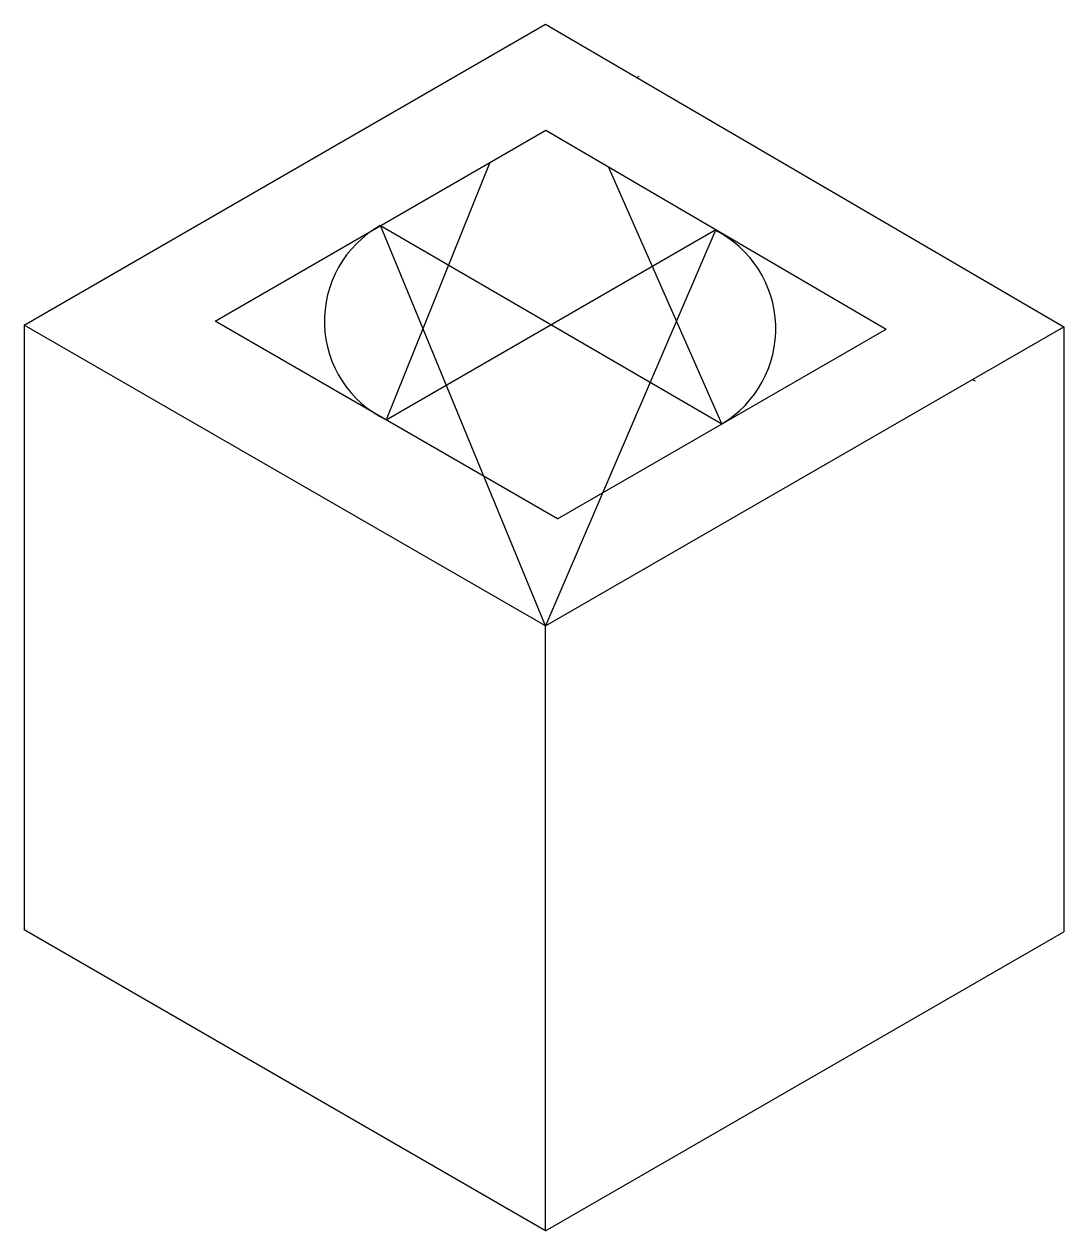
# Model space of a CAD drawing. Header units: millimetres. Extents: x 230 to 334, y 149 to 269.
import ezdxf

# ---------------------------------------------------------------- set-up
doc = ezdxf.new("R2010")
doc.units = ezdxf.units.MM
doc.header["$MEASUREMENT"] = 0

msp = doc.modelspace()

# ---------------------------------------------------------------- linework, layer by layer
for p, q in [((230.07, 238.81), (282.03, 268.81)), ((282.03, 268.81), (333.69, 238.63)), ((291.14, 263.48), (291.35, 263.61)), ((249.09, 239.2), (282.05, 258.23)), ((282.05, 258.23), (315.99, 238.41)), ((276.48, 255.02), (266.15, 229.35)), ((299.6, 228.95), (288.3, 254.58)), ((282.03, 208.81), (265.57, 248.72)), ((265.57, 248.72), (299.6, 228.95)), ((266.15, 229.35), (299.02, 248.32)), ((299.02, 248.32), (282.03, 208.81)), ((282.03, 208.81), (230.07, 238.81)), ((230.07, 238.81), (230.07, 178.5)), ((283.22, 219.5), (249.09, 239.2)), ((282.03, 208.81), (333.69, 238.63)), ((283.22, 219.5), (315.99, 238.41)), ((333.69, 238.63), (333.69, 178.32)), ((324.6, 233.38), (324.84, 233.24)), ((291.93, 214.47), (291.88, 214.5)), ((282.03, 148.5), (282.03, 208.81)), ((282.03, 148.5), (230.07, 178.5)), ((282.03, 148.5), (333.69, 178.32))]:
    msp.add_line(p, q)
for centre, radius, start, end in [((270.92, 239.19), 10.93, 119.3338, 244.1468), ((293.95, 238.43), 11.03, 300.8072, 63.1606)]:
    msp.add_arc(centre, radius, start, end)

doc.saveas('drawing.dxf')
